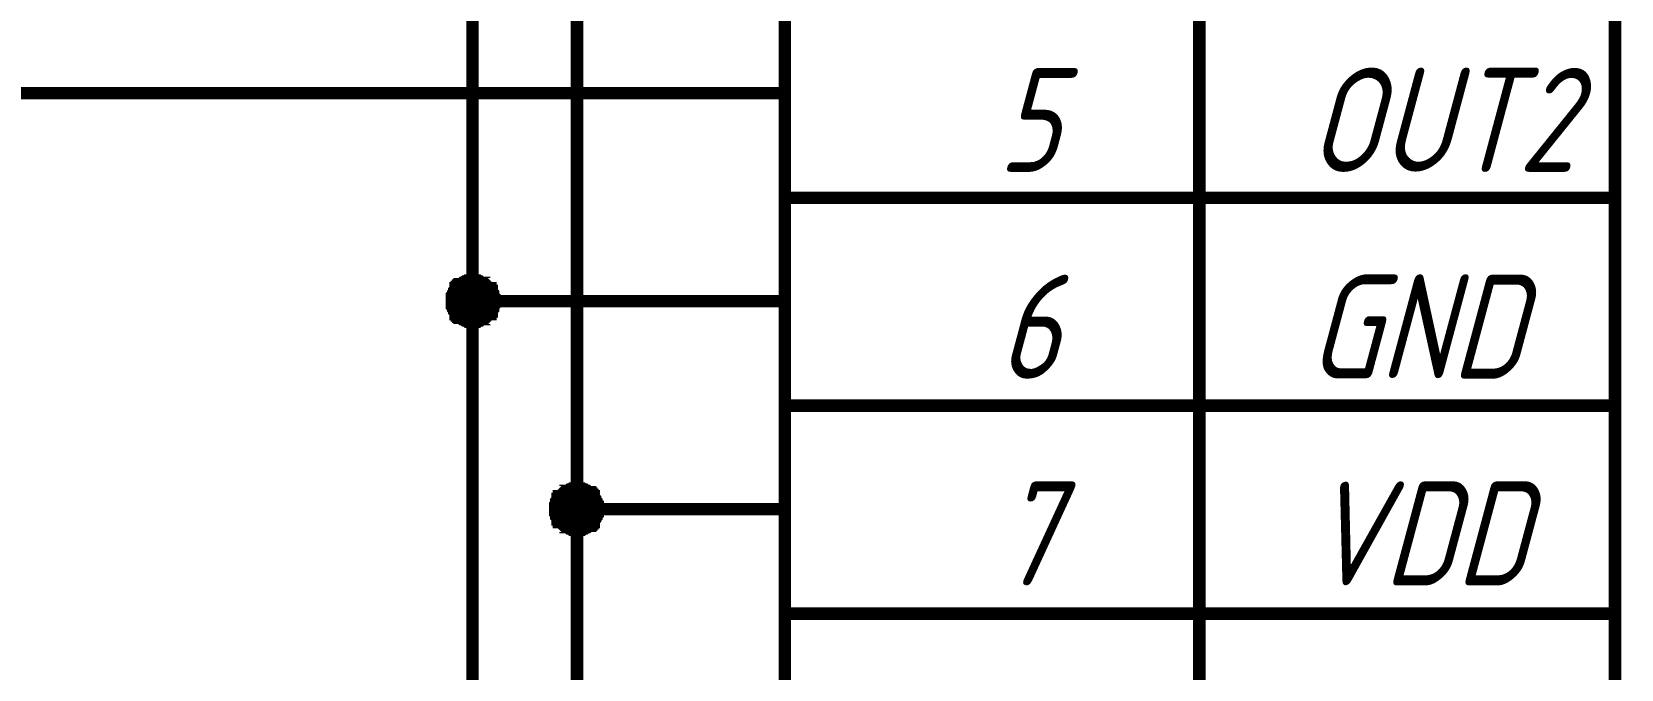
# Model space of a CAD drawing. Header units: millimetres. Extents: x 101 to 942, y 57 to 651.
# Drawn here: x 789.37 to 827.61, y 344.93 to 360.26 of the extents above; entities that cross this region are included whole.
import ezdxf

# ---------------------------------------------------------------- set-up
doc = ezdxf.new("R2010")
doc.units = ezdxf.units.MM
doc.header["$LTSCALE"] = 0.5
doc.layers.add('Sheet', color=255, linetype='Continuous')
doc.styles.add('GOST type A0', font='', dxfattribs={"oblique": 15, "height": 3.5})
doc.styles.get('GOST type A0').set_extended_font_data('GOST type A')

msp = doc.modelspace()

# ---------------------------------------------------------------- linework, layer by layer
at = {"layer": 'Sheet', "color": 7, "const_width": 0.3}
msp.add_lwpolyline([(807.491, 386.283), (827.46, 386.283), (827.46, 261.27), (807.491, 261.27), (807.491, 386.283)], close=True, dxfattribs=at)
at = {"layer": 'Sheet', "color": 7}
for points, const_width in [([(817.46, 386.283), (817.46, 261.27)], 0.3), ([(804.975, 368.792), (799.975, 368.792), (799.975, 353.787)], 0.3), ([(802.491, 363.791), (802.491, 348.785), (804.975, 348.785)], 0.3), ([(804.975, 358.789), (722.521, 358.789), (722.521, 308.771), (727.49, 308.771)], 0.3), ([(807.491, 358.789), (804.975, 358.789)], 0.3), ([(807.491, 356.272), (827.46, 356.272)], 0.3), ([(799.478, 353.787), (799.478, 353.818), (799.478, 353.849), (799.478, 353.849), (799.478, 353.88), (799.478, 353.911), (799.509, 353.942), (799.509, 353.973), (799.509, 353.973), (799.54, 354.005), (799.54, 354.036), (799.54, 354.036), (799.571, 354.067), (799.571, 354.098), (799.602, 354.098), (799.602, 354.129), (799.633, 354.129), (799.633, 354.16), (799.665, 354.16), (799.665, 354.191), (799.696, 354.191), (799.727, 354.222), (799.727, 354.222), (799.758, 354.222), (799.789, 354.253), (799.789, 354.253), (799.82, 354.253), (799.851, 354.284), (799.882, 354.284), (799.913, 354.284), (799.913, 354.284), (799.944, 354.284), (799.975, 354.284)], 0.3), ([(799.478, 353.787), (799.478, 353.818), (799.478, 353.849), (799.478, 353.849), (799.478, 353.88), (799.478, 353.911), (799.509, 353.942), (799.509, 353.973), (799.509, 353.973), (799.54, 354.005), (799.54, 354.036), (799.54, 354.036), (799.571, 354.067), (799.571, 354.098), (799.602, 354.098), (799.602, 354.129), (799.633, 354.129), (799.633, 354.16), (799.665, 354.16), (799.665, 354.191), (799.696, 354.191), (799.727, 354.222), (799.727, 354.222), (799.758, 354.222), (799.789, 354.253), (799.789, 354.253), (799.82, 354.253), (799.851, 354.284), (799.882, 354.284), (799.913, 354.284), (799.913, 354.284), (799.944, 354.284), (799.975, 354.284)], 0.3), ([(799.478, 353.787), (799.478, 353.818), (799.478, 353.849), (799.478, 353.849), (799.478, 353.88), (799.478, 353.911), (799.509, 353.942), (799.509, 353.973), (799.509, 353.973), (799.54, 354.005), (799.54, 354.036), (799.54, 354.036), (799.571, 354.067), (799.571, 354.098), (799.602, 354.098), (799.602, 354.129), (799.633, 354.129), (799.633, 354.16), (799.665, 354.16), (799.665, 354.191), (799.696, 354.191), (799.727, 354.222), (799.727, 354.222), (799.758, 354.222), (799.789, 354.253), (799.789, 354.253), (799.82, 354.253), (799.851, 354.284), (799.882, 354.284), (799.913, 354.284), (799.913, 354.284), (799.944, 354.284), (799.975, 354.284)], 0.3), ([(799.478, 353.787), (799.478, 353.818), (799.478, 353.849), (799.478, 353.849), (799.478, 353.88), (799.478, 353.911), (799.509, 353.942), (799.509, 353.973), (799.509, 353.973), (799.54, 354.005), (799.54, 354.036), (799.54, 354.036), (799.571, 354.067), (799.571, 354.098), (799.602, 354.098), (799.602, 354.129), (799.633, 354.129), (799.633, 354.16), (799.665, 354.16), (799.665, 354.191), (799.696, 354.191), (799.727, 354.222), (799.727, 354.222), (799.758, 354.222), (799.789, 354.253), (799.789, 354.253), (799.82, 354.253), (799.851, 354.284), (799.882, 354.284), (799.913, 354.284), (799.913, 354.284), (799.944, 354.284), (799.975, 354.284)], 0.3), ([(799.478, 353.787), (799.478, 353.818), (799.478, 353.849), (799.478, 353.849), (799.478, 353.88), (799.478, 353.911), (799.509, 353.942), (799.509, 353.973), (799.509, 353.973), (799.54, 354.005), (799.54, 354.036), (799.54, 354.036), (799.571, 354.067), (799.571, 354.098), (799.602, 354.098), (799.602, 354.129), (799.633, 354.129), (799.633, 354.16), (799.665, 354.16), (799.665, 354.191), (799.696, 354.191), (799.727, 354.222), (799.727, 354.222), (799.758, 354.222), (799.789, 354.253), (799.789, 354.253), (799.82, 354.253), (799.851, 354.284), (799.882, 354.284), (799.913, 354.284), (799.913, 354.284), (799.944, 354.284), (799.975, 354.284)], 0.0991), ([(799.478, 353.787), (799.478, 353.818), (799.478, 353.849), (799.478, 353.849), (799.478, 353.88), (799.478, 353.911), (799.509, 353.942), (799.509, 353.973), (799.509, 353.973), (799.54, 354.005), (799.54, 354.036), (799.54, 354.036), (799.571, 354.067), (799.571, 354.098), (799.602, 354.098), (799.602, 354.129), (799.633, 354.129), (799.633, 354.16), (799.665, 354.16), (799.665, 354.191), (799.696, 354.191), (799.727, 354.222), (799.727, 354.222), (799.758, 354.222), (799.789, 354.253), (799.789, 354.253), (799.82, 354.253), (799.851, 354.284), (799.882, 354.284), (799.913, 354.284), (799.913, 354.284), (799.944, 354.284), (799.975, 354.284)], 0.0991), ([(799.478, 353.787), (799.478, 353.818), (799.478, 353.849), (799.478, 353.849), (799.478, 353.88), (799.478, 353.911), (799.509, 353.942), (799.509, 353.973), (799.509, 353.973), (799.54, 354.005), (799.54, 354.036), (799.54, 354.036), (799.571, 354.067), (799.571, 354.098), (799.602, 354.098), (799.602, 354.129), (799.633, 354.129), (799.633, 354.16), (799.665, 354.16), (799.665, 354.191), (799.696, 354.191), (799.727, 354.222), (799.727, 354.222), (799.758, 354.222), (799.789, 354.253), (799.789, 354.253), (799.82, 354.253), (799.851, 354.284), (799.882, 354.284), (799.913, 354.284), (799.913, 354.284), (799.944, 354.284), (799.975, 354.284)], 0.0991), ([(799.478, 353.787), (799.478, 353.818), (799.478, 353.849), (799.478, 353.849), (799.478, 353.88), (799.478, 353.911), (799.509, 353.942), (799.509, 353.973), (799.509, 353.973), (799.54, 354.005), (799.54, 354.036), (799.54, 354.036), (799.571, 354.067), (799.571, 354.098), (799.602, 354.098), (799.602, 354.129), (799.633, 354.129), (799.633, 354.16), (799.665, 354.16), (799.665, 354.191), (799.696, 354.191), (799.727, 354.222), (799.727, 354.222), (799.758, 354.222), (799.789, 354.253), (799.789, 354.253), (799.82, 354.253), (799.851, 354.284), (799.882, 354.284), (799.913, 354.284), (799.913, 354.284), (799.944, 354.284), (799.975, 354.284)], 0.0991), ([(799.975, 354.284), (799.975, 354.284)], 0.3), ([(799.975, 354.284), (800.006, 354.284), (800.037, 354.284), (800.037, 354.284), (800.068, 354.284), (800.099, 354.284), (800.13, 354.253), (800.161, 354.253), (800.161, 354.253), (800.192, 354.222), (800.224, 354.222), (800.255, 354.222), (800.255, 354.191), (800.286, 354.191), (800.317, 354.16), (800.317, 354.16), (800.348, 354.129), (800.348, 354.129), (800.379, 354.098), (800.41, 354.098), (800.41, 354.067), (800.41, 354.036), (800.441, 354.036), (800.441, 354.005), (800.472, 353.973), (800.472, 353.973), (800.472, 353.942), (800.472, 353.911), (800.503, 353.88), (800.503, 353.849), (800.503, 353.849), (800.503, 353.818), (800.503, 353.787)], 0.3), ([(799.975, 354.284), (799.975, 354.284)], 0.3), ([(799.975, 354.284), (800.006, 354.284), (800.037, 354.284), (800.037, 354.284), (800.068, 354.284), (800.099, 354.284), (800.13, 354.253), (800.161, 354.253), (800.161, 354.253), (800.192, 354.222), (800.224, 354.222), (800.255, 354.222), (800.255, 354.191), (800.286, 354.191), (800.317, 354.16), (800.317, 354.16), (800.348, 354.129), (800.348, 354.129), (800.379, 354.098), (800.41, 354.098), (800.41, 354.067), (800.41, 354.036), (800.441, 354.036), (800.441, 354.005), (800.472, 353.973), (800.472, 353.973), (800.472, 353.942), (800.472, 353.911), (800.503, 353.88), (800.503, 353.849), (800.503, 353.849), (800.503, 353.818), (800.503, 353.787)], 0.3), ([(799.975, 354.284), (799.975, 354.284)], 0.3), ([(799.975, 354.284), (800.006, 354.284), (800.037, 354.284), (800.037, 354.284), (800.068, 354.284), (800.099, 354.284), (800.13, 354.253), (800.161, 354.253), (800.161, 354.253), (800.192, 354.222), (800.224, 354.222), (800.255, 354.222), (800.255, 354.191), (800.286, 354.191), (800.317, 354.16), (800.317, 354.16), (800.348, 354.129), (800.348, 354.129), (800.379, 354.098), (800.41, 354.098), (800.41, 354.067), (800.41, 354.036), (800.441, 354.036), (800.441, 354.005), (800.472, 353.973), (800.472, 353.973), (800.472, 353.942), (800.472, 353.911), (800.503, 353.88), (800.503, 353.849), (800.503, 353.849), (800.503, 353.818), (800.503, 353.787)], 0.3), ([(799.975, 354.284), (799.975, 354.284)], 0.3), ([(799.975, 354.284), (800.006, 354.284), (800.037, 354.284), (800.037, 354.284), (800.068, 354.284), (800.099, 354.284), (800.13, 354.253), (800.161, 354.253), (800.161, 354.253), (800.192, 354.222), (800.224, 354.222), (800.255, 354.222), (800.255, 354.191), (800.286, 354.191), (800.317, 354.16), (800.317, 354.16), (800.348, 354.129), (800.348, 354.129), (800.379, 354.098), (800.41, 354.098), (800.41, 354.067), (800.41, 354.036), (800.441, 354.036), (800.441, 354.005), (800.472, 353.973), (800.472, 353.973), (800.472, 353.942), (800.472, 353.911), (800.503, 353.88), (800.503, 353.849), (800.503, 353.849), (800.503, 353.818), (800.503, 353.787)], 0.3), ([(799.975, 354.284), (799.975, 354.284)], 0.0991), ([(799.975, 354.284), (800.006, 354.284), (800.037, 354.284), (800.037, 354.284), (800.068, 354.284), (800.099, 354.284), (800.13, 354.253), (800.161, 354.253), (800.161, 354.253), (800.192, 354.222), (800.224, 354.222), (800.255, 354.222), (800.255, 354.191), (800.286, 354.191), (800.317, 354.16), (800.317, 354.16), (800.348, 354.129), (800.348, 354.129), (800.379, 354.098), (800.41, 354.098), (800.41, 354.067), (800.41, 354.036), (800.441, 354.036), (800.441, 354.005), (800.472, 353.973), (800.472, 353.973), (800.472, 353.942), (800.472, 353.911), (800.503, 353.88), (800.503, 353.849), (800.503, 353.849), (800.503, 353.818), (800.503, 353.787)], 0.0991), ([(799.975, 354.284), (799.975, 354.284)], 0.0991), ([(799.975, 354.284), (800.006, 354.284), (800.037, 354.284), (800.037, 354.284), (800.068, 354.284), (800.099, 354.284), (800.13, 354.253), (800.161, 354.253), (800.161, 354.253), (800.192, 354.222), (800.224, 354.222), (800.255, 354.222), (800.255, 354.191), (800.286, 354.191), (800.317, 354.16), (800.317, 354.16), (800.348, 354.129), (800.348, 354.129), (800.379, 354.098), (800.41, 354.098), (800.41, 354.067), (800.41, 354.036), (800.441, 354.036), (800.441, 354.005), (800.472, 353.973), (800.472, 353.973), (800.472, 353.942), (800.472, 353.911), (800.503, 353.88), (800.503, 353.849), (800.503, 353.849), (800.503, 353.818), (800.503, 353.787)], 0.0991), ([(799.975, 354.284), (799.975, 354.284)], 0.0991), ([(799.975, 354.284), (800.006, 354.284), (800.037, 354.284), (800.037, 354.284), (800.068, 354.284), (800.099, 354.284), (800.13, 354.253), (800.161, 354.253), (800.161, 354.253), (800.192, 354.222), (800.224, 354.222), (800.255, 354.222), (800.255, 354.191), (800.286, 354.191), (800.317, 354.16), (800.317, 354.16), (800.348, 354.129), (800.348, 354.129), (800.379, 354.098), (800.41, 354.098), (800.41, 354.067), (800.41, 354.036), (800.441, 354.036), (800.441, 354.005), (800.472, 353.973), (800.472, 353.973), (800.472, 353.942), (800.472, 353.911), (800.503, 353.88), (800.503, 353.849), (800.503, 353.849), (800.503, 353.818), (800.503, 353.787)], 0.0991), ([(799.975, 354.284), (799.975, 354.284)], 0.0991), ([(799.975, 354.284), (800.006, 354.284), (800.037, 354.284), (800.037, 354.284), (800.068, 354.284), (800.099, 354.284), (800.13, 354.253), (800.161, 354.253), (800.161, 354.253), (800.192, 354.222), (800.224, 354.222), (800.255, 354.222), (800.255, 354.191), (800.286, 354.191), (800.317, 354.16), (800.317, 354.16), (800.348, 354.129), (800.348, 354.129), (800.379, 354.098), (800.41, 354.098), (800.41, 354.067), (800.41, 354.036), (800.441, 354.036), (800.441, 354.005), (800.472, 353.973), (800.472, 353.973), (800.472, 353.942), (800.472, 353.911), (800.503, 353.88), (800.503, 353.849), (800.503, 353.849), (800.503, 353.818), (800.503, 353.787)], 0.0991), ([(799.975, 353.29), (799.944, 353.29), (799.913, 353.29), (799.913, 353.29), (799.882, 353.29), (799.851, 353.29), (799.82, 353.321), (799.789, 353.321), (799.789, 353.321), (799.758, 353.352), (799.727, 353.352), (799.727, 353.352), (799.696, 353.383), (799.665, 353.383), (799.665, 353.414), (799.633, 353.414), (799.633, 353.445), (799.602, 353.445), (799.602, 353.476), (799.571, 353.476), (799.571, 353.507), (799.54, 353.539), (799.54, 353.539), (799.54, 353.57), (799.509, 353.601), (799.509, 353.601), (799.509, 353.632), (799.478, 353.663), (799.478, 353.694), (799.478, 353.725), (799.478, 353.725), (799.478, 353.756), (799.478, 353.787)], 0.3), ([(799.478, 353.787), (799.478, 353.787)], 0.3), ([(799.975, 353.29), (799.944, 353.29), (799.913, 353.29), (799.913, 353.29), (799.882, 353.29), (799.851, 353.29), (799.82, 353.321), (799.789, 353.321), (799.789, 353.321), (799.758, 353.352), (799.727, 353.352), (799.727, 353.352), (799.696, 353.383), (799.665, 353.383), (799.665, 353.414), (799.633, 353.414), (799.633, 353.445), (799.602, 353.445), (799.602, 353.476), (799.571, 353.476), (799.571, 353.507), (799.54, 353.539), (799.54, 353.539), (799.54, 353.57), (799.509, 353.601), (799.509, 353.601), (799.509, 353.632), (799.478, 353.663), (799.478, 353.694), (799.478, 353.725), (799.478, 353.725), (799.478, 353.756), (799.478, 353.787)], 0.3), ([(799.478, 353.787), (799.478, 353.787)], 0.3), ([(799.975, 353.29), (799.944, 353.29), (799.913, 353.29), (799.913, 353.29), (799.882, 353.29), (799.851, 353.29), (799.82, 353.321), (799.789, 353.321), (799.789, 353.321), (799.758, 353.352), (799.727, 353.352), (799.727, 353.352), (799.696, 353.383), (799.665, 353.383), (799.665, 353.414), (799.633, 353.414), (799.633, 353.445), (799.602, 353.445), (799.602, 353.476), (799.571, 353.476), (799.571, 353.507), (799.54, 353.539), (799.54, 353.539), (799.54, 353.57), (799.509, 353.601), (799.509, 353.601), (799.509, 353.632), (799.478, 353.663), (799.478, 353.694), (799.478, 353.725), (799.478, 353.725), (799.478, 353.756), (799.478, 353.787)], 0.3), ([(799.478, 353.787), (799.478, 353.787)], 0.3), ([(799.975, 353.29), (799.944, 353.29), (799.913, 353.29), (799.913, 353.29), (799.882, 353.29), (799.851, 353.29), (799.82, 353.321), (799.789, 353.321), (799.789, 353.321), (799.758, 353.352), (799.727, 353.352), (799.727, 353.352), (799.696, 353.383), (799.665, 353.383), (799.665, 353.414), (799.633, 353.414), (799.633, 353.445), (799.602, 353.445), (799.602, 353.476), (799.571, 353.476), (799.571, 353.507), (799.54, 353.539), (799.54, 353.539), (799.54, 353.57), (799.509, 353.601), (799.509, 353.601), (799.509, 353.632), (799.478, 353.663), (799.478, 353.694), (799.478, 353.725), (799.478, 353.725), (799.478, 353.756), (799.478, 353.787)], 0.3), ([(799.478, 353.787), (799.478, 353.787)], 0.3), ([(799.975, 353.29), (799.944, 353.29), (799.913, 353.29), (799.913, 353.29), (799.882, 353.29), (799.851, 353.29), (799.82, 353.321), (799.789, 353.321), (799.789, 353.321), (799.758, 353.352), (799.727, 353.352), (799.727, 353.352), (799.696, 353.383), (799.665, 353.383), (799.665, 353.414), (799.633, 353.414), (799.633, 353.445), (799.602, 353.445), (799.602, 353.476), (799.571, 353.476), (799.571, 353.507), (799.54, 353.539), (799.54, 353.539), (799.54, 353.57), (799.509, 353.601), (799.509, 353.601), (799.509, 353.632), (799.478, 353.663), (799.478, 353.694), (799.478, 353.725), (799.478, 353.725), (799.478, 353.756), (799.478, 353.787)], 0.0991), ([(799.478, 353.787), (799.478, 353.787)], 0.0991), ([(799.975, 353.29), (799.944, 353.29), (799.913, 353.29), (799.913, 353.29), (799.882, 353.29), (799.851, 353.29), (799.82, 353.321), (799.789, 353.321), (799.789, 353.321), (799.758, 353.352), (799.727, 353.352), (799.727, 353.352), (799.696, 353.383), (799.665, 353.383), (799.665, 353.414), (799.633, 353.414), (799.633, 353.445), (799.602, 353.445), (799.602, 353.476), (799.571, 353.476), (799.571, 353.507), (799.54, 353.539), (799.54, 353.539), (799.54, 353.57), (799.509, 353.601), (799.509, 353.601), (799.509, 353.632), (799.478, 353.663), (799.478, 353.694), (799.478, 353.725), (799.478, 353.725), (799.478, 353.756), (799.478, 353.787)], 0.0991), ([(799.478, 353.787), (799.478, 353.787)], 0.0991), ([(799.975, 353.29), (799.944, 353.29), (799.913, 353.29), (799.913, 353.29), (799.882, 353.29), (799.851, 353.29), (799.82, 353.321), (799.789, 353.321), (799.789, 353.321), (799.758, 353.352), (799.727, 353.352), (799.727, 353.352), (799.696, 353.383), (799.665, 353.383), (799.665, 353.414), (799.633, 353.414), (799.633, 353.445), (799.602, 353.445), (799.602, 353.476), (799.571, 353.476), (799.571, 353.507), (799.54, 353.539), (799.54, 353.539), (799.54, 353.57), (799.509, 353.601), (799.509, 353.601), (799.509, 353.632), (799.478, 353.663), (799.478, 353.694), (799.478, 353.725), (799.478, 353.725), (799.478, 353.756), (799.478, 353.787)], 0.0991), ([(799.478, 353.787), (799.478, 353.787)], 0.0991), ([(799.975, 353.29), (799.944, 353.29), (799.913, 353.29), (799.913, 353.29), (799.882, 353.29), (799.851, 353.29), (799.82, 353.321), (799.789, 353.321), (799.789, 353.321), (799.758, 353.352), (799.727, 353.352), (799.727, 353.352), (799.696, 353.383), (799.665, 353.383), (799.665, 353.414), (799.633, 353.414), (799.633, 353.445), (799.602, 353.445), (799.602, 353.476), (799.571, 353.476), (799.571, 353.507), (799.54, 353.539), (799.54, 353.539), (799.54, 353.57), (799.509, 353.601), (799.509, 353.601), (799.509, 353.632), (799.478, 353.663), (799.478, 353.694), (799.478, 353.725), (799.478, 353.725), (799.478, 353.756), (799.478, 353.787)], 0.0991), ([(799.478, 353.787), (799.478, 353.787)], 0.0991), ([(800.503, 353.787), (800.503, 353.756), (800.503, 353.725), (800.503, 353.725), (800.503, 353.694), (800.472, 353.663), (800.472, 353.632), (800.472, 353.601), (800.472, 353.601), (800.441, 353.57), (800.441, 353.539), (800.41, 353.539), (800.41, 353.507), (800.41, 353.476), (800.379, 353.476), (800.348, 353.445), (800.348, 353.445), (800.317, 353.414), (800.317, 353.414), (800.286, 353.383), (800.255, 353.383), (800.255, 353.352), (800.224, 353.352), (800.192, 353.352), (800.161, 353.321), (800.161, 353.321), (800.13, 353.321), (800.099, 353.29), (800.068, 353.29), (800.037, 353.29), (800.037, 353.29), (800.006, 353.29), (799.975, 353.29)], 0.3), ([(804.975, 338.782), (799.975, 338.782), (799.975, 353.787), (804.975, 353.787)], 0.3), ([(800.503, 353.787), (800.503, 353.756), (800.503, 353.725), (800.503, 353.725), (800.503, 353.694), (800.472, 353.663), (800.472, 353.632), (800.472, 353.601), (800.472, 353.601), (800.441, 353.57), (800.441, 353.539), (800.41, 353.539), (800.41, 353.507), (800.41, 353.476), (800.379, 353.476), (800.348, 353.445), (800.348, 353.445), (800.317, 353.414), (800.317, 353.414), (800.286, 353.383), (800.255, 353.383), (800.255, 353.352), (800.224, 353.352), (800.192, 353.352), (800.161, 353.321), (800.161, 353.321), (800.13, 353.321), (800.099, 353.29), (800.068, 353.29), (800.037, 353.29), (800.037, 353.29), (800.006, 353.29), (799.975, 353.29)], 0.3), ([(800.503, 353.787), (800.503, 353.756), (800.503, 353.725), (800.503, 353.725), (800.503, 353.694), (800.472, 353.663), (800.472, 353.632), (800.472, 353.601), (800.472, 353.601), (800.441, 353.57), (800.441, 353.539), (800.41, 353.539), (800.41, 353.507), (800.41, 353.476), (800.379, 353.476), (800.348, 353.445), (800.348, 353.445), (800.317, 353.414), (800.317, 353.414), (800.286, 353.383), (800.255, 353.383), (800.255, 353.352), (800.224, 353.352), (800.192, 353.352), (800.161, 353.321), (800.161, 353.321), (800.13, 353.321), (800.099, 353.29), (800.068, 353.29), (800.037, 353.29), (800.037, 353.29), (800.006, 353.29), (799.975, 353.29)], 0.3), ([(800.503, 353.787), (800.503, 353.756), (800.503, 353.725), (800.503, 353.725), (800.503, 353.694), (800.472, 353.663), (800.472, 353.632), (800.472, 353.601), (800.472, 353.601), (800.441, 353.57), (800.441, 353.539), (800.41, 353.539), (800.41, 353.507), (800.41, 353.476), (800.379, 353.476), (800.348, 353.445), (800.348, 353.445), (800.317, 353.414), (800.317, 353.414), (800.286, 353.383), (800.255, 353.383), (800.255, 353.352), (800.224, 353.352), (800.192, 353.352), (800.161, 353.321), (800.161, 353.321), (800.13, 353.321), (800.099, 353.29), (800.068, 353.29), (800.037, 353.29), (800.037, 353.29), (800.006, 353.29), (799.975, 353.29)], 0.3), ([(800.503, 353.787), (800.503, 353.756), (800.503, 353.725), (800.503, 353.725), (800.503, 353.694), (800.472, 353.663), (800.472, 353.632), (800.472, 353.601), (800.472, 353.601), (800.441, 353.57), (800.441, 353.539), (800.41, 353.539), (800.41, 353.507), (800.41, 353.476), (800.379, 353.476), (800.348, 353.445), (800.348, 353.445), (800.317, 353.414), (800.317, 353.414), (800.286, 353.383), (800.255, 353.383), (800.255, 353.352), (800.224, 353.352), (800.192, 353.352), (800.161, 353.321), (800.161, 353.321), (800.13, 353.321), (800.099, 353.29), (800.068, 353.29), (800.037, 353.29), (800.037, 353.29), (800.006, 353.29), (799.975, 353.29)], 0.0991), ([(800.503, 353.787), (800.503, 353.756), (800.503, 353.725), (800.503, 353.725), (800.503, 353.694), (800.472, 353.663), (800.472, 353.632), (800.472, 353.601), (800.472, 353.601), (800.441, 353.57), (800.441, 353.539), (800.41, 353.539), (800.41, 353.507), (800.41, 353.476), (800.379, 353.476), (800.348, 353.445), (800.348, 353.445), (800.317, 353.414), (800.317, 353.414), (800.286, 353.383), (800.255, 353.383), (800.255, 353.352), (800.224, 353.352), (800.192, 353.352), (800.161, 353.321), (800.161, 353.321), (800.13, 353.321), (800.099, 353.29), (800.068, 353.29), (800.037, 353.29), (800.037, 353.29), (800.006, 353.29), (799.975, 353.29)], 0.0991), ([(800.503, 353.787), (800.503, 353.756), (800.503, 353.725), (800.503, 353.725), (800.503, 353.694), (800.472, 353.663), (800.472, 353.632), (800.472, 353.601), (800.472, 353.601), (800.441, 353.57), (800.441, 353.539), (800.41, 353.539), (800.41, 353.507), (800.41, 353.476), (800.379, 353.476), (800.348, 353.445), (800.348, 353.445), (800.317, 353.414), (800.317, 353.414), (800.286, 353.383), (800.255, 353.383), (800.255, 353.352), (800.224, 353.352), (800.192, 353.352), (800.161, 353.321), (800.161, 353.321), (800.13, 353.321), (800.099, 353.29), (800.068, 353.29), (800.037, 353.29), (800.037, 353.29), (800.006, 353.29), (799.975, 353.29)], 0.0991), ([(800.503, 353.787), (800.503, 353.756), (800.503, 353.725), (800.503, 353.725), (800.503, 353.694), (800.472, 353.663), (800.472, 353.632), (800.472, 353.601), (800.472, 353.601), (800.441, 353.57), (800.441, 353.539), (800.41, 353.539), (800.41, 353.507), (800.41, 353.476), (800.379, 353.476), (800.348, 353.445), (800.348, 353.445), (800.317, 353.414), (800.317, 353.414), (800.286, 353.383), (800.255, 353.383), (800.255, 353.352), (800.224, 353.352), (800.192, 353.352), (800.161, 353.321), (800.161, 353.321), (800.13, 353.321), (800.099, 353.29), (800.068, 353.29), (800.037, 353.29), (800.037, 353.29), (800.006, 353.29), (799.975, 353.29)], 0.0991), ([(800.503, 353.787), (800.503, 353.787), (800.503, 353.787), (800.503, 353.787), (800.503, 353.787), (800.503, 353.787), (800.503, 353.787), (800.503, 353.787), (800.503, 353.787), (800.503, 353.787), (800.503, 353.787), (800.503, 353.787), (800.503, 353.787), (800.503, 353.787), (800.503, 353.787), (800.503, 353.787), (800.503, 353.787), (800.503, 353.787), (800.503, 353.787), (800.503, 353.787), (800.503, 353.787), (800.503, 353.787), (800.503, 353.787), (800.503, 353.787), (800.503, 353.787), (800.503, 353.787), (800.503, 353.787), (800.503, 353.787), (800.503, 353.787), (800.503, 353.787), (800.503, 353.787), (800.503, 353.787), (800.503, 353.787)], 0.3), ([(800.503, 353.787), (800.503, 353.787)], 0.3), ([(800.503, 353.787), (800.503, 353.787), (800.503, 353.787), (800.503, 353.787), (800.503, 353.787), (800.503, 353.787), (800.503, 353.787), (800.503, 353.787), (800.503, 353.787), (800.503, 353.787), (800.503, 353.787), (800.503, 353.787), (800.503, 353.787), (800.503, 353.787), (800.503, 353.787), (800.503, 353.787), (800.503, 353.787), (800.503, 353.787), (800.503, 353.787), (800.503, 353.787), (800.503, 353.787), (800.503, 353.787), (800.503, 353.787), (800.503, 353.787), (800.503, 353.787), (800.503, 353.787), (800.503, 353.787), (800.503, 353.787), (800.503, 353.787), (800.503, 353.787), (800.503, 353.787), (800.503, 353.787), (800.503, 353.787)], 0.3), ([(800.503, 353.787), (800.503, 353.787)], 0.3), ([(800.503, 353.787), (800.503, 353.787), (800.503, 353.787), (800.503, 353.787), (800.503, 353.787), (800.503, 353.787), (800.503, 353.787), (800.503, 353.787), (800.503, 353.787), (800.503, 353.787), (800.503, 353.787), (800.503, 353.787), (800.503, 353.787), (800.503, 353.787), (800.503, 353.787), (800.503, 353.787), (800.503, 353.787), (800.503, 353.787), (800.503, 353.787), (800.503, 353.787), (800.503, 353.787), (800.503, 353.787), (800.503, 353.787), (800.503, 353.787), (800.503, 353.787), (800.503, 353.787), (800.503, 353.787), (800.503, 353.787), (800.503, 353.787), (800.503, 353.787), (800.503, 353.787), (800.503, 353.787), (800.503, 353.787)], 0.3), ([(800.503, 353.787), (800.503, 353.787)], 0.3), ([(800.503, 353.787), (800.503, 353.787), (800.503, 353.787), (800.503, 353.787), (800.503, 353.787), (800.503, 353.787), (800.503, 353.787), (800.503, 353.787), (800.503, 353.787), (800.503, 353.787), (800.503, 353.787), (800.503, 353.787), (800.503, 353.787), (800.503, 353.787), (800.503, 353.787), (800.503, 353.787), (800.503, 353.787), (800.503, 353.787), (800.503, 353.787), (800.503, 353.787), (800.503, 353.787), (800.503, 353.787), (800.503, 353.787), (800.503, 353.787), (800.503, 353.787), (800.503, 353.787), (800.503, 353.787), (800.503, 353.787), (800.503, 353.787), (800.503, 353.787), (800.503, 353.787), (800.503, 353.787), (800.503, 353.787)], 0.3), ([(800.503, 353.787), (800.503, 353.787)], 0.3), ([(800.503, 353.787), (800.503, 353.787), (800.503, 353.787), (800.503, 353.787), (800.503, 353.787), (800.503, 353.787), (800.503, 353.787), (800.503, 353.787), (800.503, 353.787), (800.503, 353.787), (800.503, 353.787), (800.503, 353.787), (800.503, 353.787), (800.503, 353.787), (800.503, 353.787), (800.503, 353.787), (800.503, 353.787), (800.503, 353.787), (800.503, 353.787), (800.503, 353.787), (800.503, 353.787), (800.503, 353.787), (800.503, 353.787), (800.503, 353.787), (800.503, 353.787), (800.503, 353.787), (800.503, 353.787), (800.503, 353.787), (800.503, 353.787), (800.503, 353.787), (800.503, 353.787), (800.503, 353.787), (800.503, 353.787)], 0.0991), ([(800.503, 353.787), (800.503, 353.787)], 0.0991), ([(800.503, 353.787), (800.503, 353.787), (800.503, 353.787), (800.503, 353.787), (800.503, 353.787), (800.503, 353.787), (800.503, 353.787), (800.503, 353.787), (800.503, 353.787), (800.503, 353.787), (800.503, 353.787), (800.503, 353.787), (800.503, 353.787), (800.503, 353.787), (800.503, 353.787), (800.503, 353.787), (800.503, 353.787), (800.503, 353.787), (800.503, 353.787), (800.503, 353.787), (800.503, 353.787), (800.503, 353.787), (800.503, 353.787), (800.503, 353.787), (800.503, 353.787), (800.503, 353.787), (800.503, 353.787), (800.503, 353.787), (800.503, 353.787), (800.503, 353.787), (800.503, 353.787), (800.503, 353.787), (800.503, 353.787)], 0.0991), ([(800.503, 353.787), (800.503, 353.787)], 0.0991), ([(800.503, 353.787), (800.503, 353.787), (800.503, 353.787), (800.503, 353.787), (800.503, 353.787), (800.503, 353.787), (800.503, 353.787), (800.503, 353.787), (800.503, 353.787), (800.503, 353.787), (800.503, 353.787), (800.503, 353.787), (800.503, 353.787), (800.503, 353.787), (800.503, 353.787), (800.503, 353.787), (800.503, 353.787), (800.503, 353.787), (800.503, 353.787), (800.503, 353.787), (800.503, 353.787), (800.503, 353.787), (800.503, 353.787), (800.503, 353.787), (800.503, 353.787), (800.503, 353.787), (800.503, 353.787), (800.503, 353.787), (800.503, 353.787), (800.503, 353.787), (800.503, 353.787), (800.503, 353.787), (800.503, 353.787)], 0.0991), ([(800.503, 353.787), (800.503, 353.787)], 0.0991), ([(800.503, 353.787), (800.503, 353.787), (800.503, 353.787), (800.503, 353.787), (800.503, 353.787), (800.503, 353.787), (800.503, 353.787), (800.503, 353.787), (800.503, 353.787), (800.503, 353.787), (800.503, 353.787), (800.503, 353.787), (800.503, 353.787), (800.503, 353.787), (800.503, 353.787), (800.503, 353.787), (800.503, 353.787), (800.503, 353.787), (800.503, 353.787), (800.503, 353.787), (800.503, 353.787), (800.503, 353.787), (800.503, 353.787), (800.503, 353.787), (800.503, 353.787), (800.503, 353.787), (800.503, 353.787), (800.503, 353.787), (800.503, 353.787), (800.503, 353.787), (800.503, 353.787), (800.503, 353.787), (800.503, 353.787)], 0.0991), ([(800.503, 353.787), (800.503, 353.787)], 0.0991), ([(807.491, 353.787), (804.975, 353.787)], 0.3), ([(807.491, 351.271), (827.46, 351.271)], 0.3), ([(801.963, 348.785), (801.963, 348.816), (801.963, 348.847), (801.963, 348.847), (801.963, 348.878), (801.994, 348.91), (801.994, 348.941), (801.994, 348.972), (801.994, 348.972), (802.025, 349.003), (802.025, 349.034), (802.056, 349.034), (802.056, 349.065), (802.056, 349.096), (802.087, 349.096), (802.118, 349.127), (802.118, 349.127), (802.149, 349.158), (802.149, 349.158), (802.18, 349.189), (802.211, 349.189), (802.211, 349.22), (802.242, 349.22), (802.273, 349.22), (802.304, 349.251), (802.304, 349.251), (802.335, 349.251), (802.366, 349.282), (802.397, 349.282), (802.429, 349.282), (802.429, 349.282), (802.46, 349.282), (802.491, 349.282)], 0.3), ([(801.963, 348.785), (801.963, 348.816), (801.963, 348.847), (801.963, 348.847), (801.963, 348.878), (801.994, 348.91), (801.994, 348.941), (801.994, 348.972), (801.994, 348.972), (802.025, 349.003), (802.025, 349.034), (802.056, 349.034), (802.056, 349.065), (802.056, 349.096), (802.087, 349.096), (802.118, 349.127), (802.118, 349.127), (802.149, 349.158), (802.149, 349.158), (802.18, 349.189), (802.211, 349.189), (802.211, 349.22), (802.242, 349.22), (802.273, 349.22), (802.304, 349.251), (802.304, 349.251), (802.335, 349.251), (802.366, 349.282), (802.397, 349.282), (802.429, 349.282), (802.429, 349.282), (802.46, 349.282), (802.491, 349.282)], 0.3), ([(801.963, 348.785), (801.963, 348.816), (801.963, 348.847), (801.963, 348.847), (801.963, 348.878), (801.994, 348.91), (801.994, 348.941), (801.994, 348.972), (801.994, 348.972), (802.025, 349.003), (802.025, 349.034), (802.056, 349.034), (802.056, 349.065), (802.056, 349.096), (802.087, 349.096), (802.118, 349.127), (802.118, 349.127), (802.149, 349.158), (802.149, 349.158), (802.18, 349.189), (802.211, 349.189), (802.211, 349.22), (802.242, 349.22), (802.273, 349.22), (802.304, 349.251), (802.304, 349.251), (802.335, 349.251), (802.366, 349.282), (802.397, 349.282), (802.429, 349.282), (802.429, 349.282), (802.46, 349.282), (802.491, 349.282)], 0.3), ([(801.963, 348.785), (801.963, 348.816), (801.963, 348.847), (801.963, 348.847), (801.963, 348.878), (801.994, 348.91), (801.994, 348.941), (801.994, 348.972), (801.994, 348.972), (802.025, 349.003), (802.025, 349.034), (802.056, 349.034), (802.056, 349.065), (802.056, 349.096), (802.087, 349.096), (802.118, 349.127), (802.118, 349.127), (802.149, 349.158), (802.149, 349.158), (802.18, 349.189), (802.211, 349.189), (802.211, 349.22), (802.242, 349.22), (802.273, 349.22), (802.304, 349.251), (802.304, 349.251), (802.335, 349.251), (802.366, 349.282), (802.397, 349.282), (802.429, 349.282), (802.429, 349.282), (802.46, 349.282), (802.491, 349.282)], 0.3), ([(801.963, 348.785), (801.963, 348.816), (801.963, 348.847), (801.963, 348.847), (801.963, 348.878), (801.994, 348.91), (801.994, 348.941), (801.994, 348.972), (801.994, 348.972), (802.025, 349.003), (802.025, 349.034), (802.056, 349.034), (802.056, 349.065), (802.056, 349.096), (802.087, 349.096), (802.118, 349.127), (802.118, 349.127), (802.149, 349.158), (802.149, 349.158), (802.18, 349.189), (802.211, 349.189), (802.211, 349.22), (802.242, 349.22), (802.273, 349.22), (802.304, 349.251), (802.304, 349.251), (802.335, 349.251), (802.366, 349.282), (802.397, 349.282), (802.429, 349.282), (802.429, 349.282), (802.46, 349.282), (802.491, 349.282)], 0.0991), ([(801.963, 348.785), (801.963, 348.816), (801.963, 348.847), (801.963, 348.847), (801.963, 348.878), (801.994, 348.91), (801.994, 348.941), (801.994, 348.972), (801.994, 348.972), (802.025, 349.003), (802.025, 349.034), (802.056, 349.034), (802.056, 349.065), (802.056, 349.096), (802.087, 349.096), (802.118, 349.127), (802.118, 349.127), (802.149, 349.158), (802.149, 349.158), (802.18, 349.189), (802.211, 349.189), (802.211, 349.22), (802.242, 349.22), (802.273, 349.22), (802.304, 349.251), (802.304, 349.251), (802.335, 349.251), (802.366, 349.282), (802.397, 349.282), (802.429, 349.282), (802.429, 349.282), (802.46, 349.282), (802.491, 349.282)], 0.0991), ([(801.963, 348.785), (801.963, 348.816), (801.963, 348.847), (801.963, 348.847), (801.963, 348.878), (801.994, 348.91), (801.994, 348.941), (801.994, 348.972), (801.994, 348.972), (802.025, 349.003), (802.025, 349.034), (802.056, 349.034), (802.056, 349.065), (802.056, 349.096), (802.087, 349.096), (802.118, 349.127), (802.118, 349.127), (802.149, 349.158), (802.149, 349.158), (802.18, 349.189), (802.211, 349.189), (802.211, 349.22), (802.242, 349.22), (802.273, 349.22), (802.304, 349.251), (802.304, 349.251), (802.335, 349.251), (802.366, 349.282), (802.397, 349.282), (802.429, 349.282), (802.429, 349.282), (802.46, 349.282), (802.491, 349.282)], 0.0991), ([(801.963, 348.785), (801.963, 348.816), (801.963, 348.847), (801.963, 348.847), (801.963, 348.878), (801.994, 348.91), (801.994, 348.941), (801.994, 348.972), (801.994, 348.972), (802.025, 349.003), (802.025, 349.034), (802.056, 349.034), (802.056, 349.065), (802.056, 349.096), (802.087, 349.096), (802.118, 349.127), (802.118, 349.127), (802.149, 349.158), (802.149, 349.158), (802.18, 349.189), (802.211, 349.189), (802.211, 349.22), (802.242, 349.22), (802.273, 349.22), (802.304, 349.251), (802.304, 349.251), (802.335, 349.251), (802.366, 349.282), (802.397, 349.282), (802.429, 349.282), (802.429, 349.282), (802.46, 349.282), (802.491, 349.282)], 0.0991), ([(802.491, 349.282), (802.491, 349.282)], 0.3), ([(802.491, 349.282), (802.522, 349.282), (802.553, 349.282), (802.553, 349.282), (802.584, 349.282), (802.615, 349.282), (802.646, 349.251), (802.677, 349.251), (802.677, 349.251), (802.708, 349.22), (802.739, 349.22), (802.739, 349.22), (802.77, 349.189), (802.801, 349.189), (802.801, 349.158), (802.832, 349.158), (802.832, 349.127), (802.863, 349.127), (802.863, 349.096), (802.894, 349.096), (802.894, 349.065), (802.925, 349.034), (802.925, 349.034), (802.925, 349.003), (802.956, 348.972), (802.956, 348.972), (802.956, 348.941), (802.988, 348.91), (802.988, 348.878), (802.988, 348.847), (802.988, 348.847), (802.988, 348.816), (802.988, 348.785)], 0.3), ([(802.491, 349.282), (802.491, 349.282)], 0.3), ([(802.491, 349.282), (802.522, 349.282), (802.553, 349.282), (802.553, 349.282), (802.584, 349.282), (802.615, 349.282), (802.646, 349.251), (802.677, 349.251), (802.677, 349.251), (802.708, 349.22), (802.739, 349.22), (802.739, 349.22), (802.77, 349.189), (802.801, 349.189), (802.801, 349.158), (802.832, 349.158), (802.832, 349.127), (802.863, 349.127), (802.863, 349.096), (802.894, 349.096), (802.894, 349.065), (802.925, 349.034), (802.925, 349.034), (802.925, 349.003), (802.956, 348.972), (802.956, 348.972), (802.956, 348.941), (802.988, 348.91), (802.988, 348.878), (802.988, 348.847), (802.988, 348.847), (802.988, 348.816), (802.988, 348.785)], 0.3), ([(802.491, 349.282), (802.491, 349.282)], 0.3), ([(802.491, 349.282), (802.522, 349.282), (802.553, 349.282), (802.553, 349.282), (802.584, 349.282), (802.615, 349.282), (802.646, 349.251), (802.677, 349.251), (802.677, 349.251), (802.708, 349.22), (802.739, 349.22), (802.739, 349.22), (802.77, 349.189), (802.801, 349.189), (802.801, 349.158), (802.832, 349.158), (802.832, 349.127), (802.863, 349.127), (802.863, 349.096), (802.894, 349.096), (802.894, 349.065), (802.925, 349.034), (802.925, 349.034), (802.925, 349.003), (802.956, 348.972), (802.956, 348.972), (802.956, 348.941), (802.988, 348.91), (802.988, 348.878), (802.988, 348.847), (802.988, 348.847), (802.988, 348.816), (802.988, 348.785)], 0.3), ([(802.491, 349.282), (802.491, 349.282)], 0.3), ([(802.491, 349.282), (802.522, 349.282), (802.553, 349.282), (802.553, 349.282), (802.584, 349.282), (802.615, 349.282), (802.646, 349.251), (802.677, 349.251), (802.677, 349.251), (802.708, 349.22), (802.739, 349.22), (802.739, 349.22), (802.77, 349.189), (802.801, 349.189), (802.801, 349.158), (802.832, 349.158), (802.832, 349.127), (802.863, 349.127), (802.863, 349.096), (802.894, 349.096), (802.894, 349.065), (802.925, 349.034), (802.925, 349.034), (802.925, 349.003), (802.956, 348.972), (802.956, 348.972), (802.956, 348.941), (802.988, 348.91), (802.988, 348.878), (802.988, 348.847), (802.988, 348.847), (802.988, 348.816), (802.988, 348.785)], 0.3), ([(802.491, 349.282), (802.491, 349.282)], 0.0991), ([(802.491, 349.282), (802.522, 349.282), (802.553, 349.282), (802.553, 349.282), (802.584, 349.282), (802.615, 349.282), (802.646, 349.251), (802.677, 349.251), (802.677, 349.251), (802.708, 349.22), (802.739, 349.22), (802.739, 349.22), (802.77, 349.189), (802.801, 349.189), (802.801, 349.158), (802.832, 349.158), (802.832, 349.127), (802.863, 349.127), (802.863, 349.096), (802.894, 349.096), (802.894, 349.065), (802.925, 349.034), (802.925, 349.034), (802.925, 349.003), (802.956, 348.972), (802.956, 348.972), (802.956, 348.941), (802.988, 348.91), (802.988, 348.878), (802.988, 348.847), (802.988, 348.847), (802.988, 348.816), (802.988, 348.785)], 0.0991), ([(802.491, 349.282), (802.491, 349.282)], 0.0991), ([(802.491, 349.282), (802.522, 349.282), (802.553, 349.282), (802.553, 349.282), (802.584, 349.282), (802.615, 349.282), (802.646, 349.251), (802.677, 349.251), (802.677, 349.251), (802.708, 349.22), (802.739, 349.22), (802.739, 349.22), (802.77, 349.189), (802.801, 349.189), (802.801, 349.158), (802.832, 349.158), (802.832, 349.127), (802.863, 349.127), (802.863, 349.096), (802.894, 349.096), (802.894, 349.065), (802.925, 349.034), (802.925, 349.034), (802.925, 349.003), (802.956, 348.972), (802.956, 348.972), (802.956, 348.941), (802.988, 348.91), (802.988, 348.878), (802.988, 348.847), (802.988, 348.847), (802.988, 348.816), (802.988, 348.785)], 0.0991), ([(802.491, 349.282), (802.491, 349.282)], 0.0991), ([(802.491, 349.282), (802.522, 349.282), (802.553, 349.282), (802.553, 349.282), (802.584, 349.282), (802.615, 349.282), (802.646, 349.251), (802.677, 349.251), (802.677, 349.251), (802.708, 349.22), (802.739, 349.22), (802.739, 349.22), (802.77, 349.189), (802.801, 349.189), (802.801, 349.158), (802.832, 349.158), (802.832, 349.127), (802.863, 349.127), (802.863, 349.096), (802.894, 349.096), (802.894, 349.065), (802.925, 349.034), (802.925, 349.034), (802.925, 349.003), (802.956, 348.972), (802.956, 348.972), (802.956, 348.941), (802.988, 348.91), (802.988, 348.878), (802.988, 348.847), (802.988, 348.847), (802.988, 348.816), (802.988, 348.785)], 0.0991), ([(802.491, 349.282), (802.491, 349.282)], 0.0991), ([(802.491, 349.282), (802.522, 349.282), (802.553, 349.282), (802.553, 349.282), (802.584, 349.282), (802.615, 349.282), (802.646, 349.251), (802.677, 349.251), (802.677, 349.251), (802.708, 349.22), (802.739, 349.22), (802.739, 349.22), (802.77, 349.189), (802.801, 349.189), (802.801, 349.158), (802.832, 349.158), (802.832, 349.127), (802.863, 349.127), (802.863, 349.096), (802.894, 349.096), (802.894, 349.065), (802.925, 349.034), (802.925, 349.034), (802.925, 349.003), (802.956, 348.972), (802.956, 348.972), (802.956, 348.941), (802.988, 348.91), (802.988, 348.878), (802.988, 348.847), (802.988, 348.847), (802.988, 348.816), (802.988, 348.785)], 0.0991), ([(802.491, 348.288), (802.46, 348.288), (802.429, 348.288), (802.429, 348.288), (802.397, 348.288), (802.366, 348.288), (802.335, 348.319), (802.304, 348.319), (802.304, 348.319), (802.273, 348.35), (802.242, 348.35), (802.211, 348.35), (802.211, 348.381), (802.18, 348.381), (802.149, 348.412), (802.149, 348.412), (802.118, 348.444), (802.118, 348.444), (802.087, 348.475), (802.056, 348.475), (802.056, 348.506), (802.056, 348.537), (802.025, 348.537), (802.025, 348.568), (801.994, 348.599), (801.994, 348.599), (801.994, 348.63), (801.994, 348.661), (801.963, 348.692), (801.963, 348.723), (801.963, 348.723), (801.963, 348.754), (801.963, 348.785)], 0.3), ([(801.963, 348.785), (801.963, 348.785)], 0.3), ([(802.491, 348.288), (802.46, 348.288), (802.429, 348.288), (802.429, 348.288), (802.397, 348.288), (802.366, 348.288), (802.335, 348.319), (802.304, 348.319), (802.304, 348.319), (802.273, 348.35), (802.242, 348.35), (802.211, 348.35), (802.211, 348.381), (802.18, 348.381), (802.149, 348.412), (802.149, 348.412), (802.118, 348.444), (802.118, 348.444), (802.087, 348.475), (802.056, 348.475), (802.056, 348.506), (802.056, 348.537), (802.025, 348.537), (802.025, 348.568), (801.994, 348.599), (801.994, 348.599), (801.994, 348.63), (801.994, 348.661), (801.963, 348.692), (801.963, 348.723), (801.963, 348.723), (801.963, 348.754), (801.963, 348.785)], 0.3), ([(801.963, 348.785), (801.963, 348.785)], 0.3), ([(802.491, 348.288), (802.46, 348.288), (802.429, 348.288), (802.429, 348.288), (802.397, 348.288), (802.366, 348.288), (802.335, 348.319), (802.304, 348.319), (802.304, 348.319), (802.273, 348.35), (802.242, 348.35), (802.211, 348.35), (802.211, 348.381), (802.18, 348.381), (802.149, 348.412), (802.149, 348.412), (802.118, 348.444), (802.118, 348.444), (802.087, 348.475), (802.056, 348.475), (802.056, 348.506), (802.056, 348.537), (802.025, 348.537), (802.025, 348.568), (801.994, 348.599), (801.994, 348.599), (801.994, 348.63), (801.994, 348.661), (801.963, 348.692), (801.963, 348.723), (801.963, 348.723), (801.963, 348.754), (801.963, 348.785)], 0.3), ([(801.963, 348.785), (801.963, 348.785)], 0.3), ([(802.491, 348.288), (802.46, 348.288), (802.429, 348.288), (802.429, 348.288), (802.397, 348.288), (802.366, 348.288), (802.335, 348.319), (802.304, 348.319), (802.304, 348.319), (802.273, 348.35), (802.242, 348.35), (802.211, 348.35), (802.211, 348.381), (802.18, 348.381), (802.149, 348.412), (802.149, 348.412), (802.118, 348.444), (802.118, 348.444), (802.087, 348.475), (802.056, 348.475), (802.056, 348.506), (802.056, 348.537), (802.025, 348.537), (802.025, 348.568), (801.994, 348.599), (801.994, 348.599), (801.994, 348.63), (801.994, 348.661), (801.963, 348.692), (801.963, 348.723), (801.963, 348.723), (801.963, 348.754), (801.963, 348.785)], 0.3), ([(801.963, 348.785), (801.963, 348.785)], 0.3), ([(802.491, 348.288), (802.46, 348.288), (802.429, 348.288), (802.429, 348.288), (802.397, 348.288), (802.366, 348.288), (802.335, 348.319), (802.304, 348.319), (802.304, 348.319), (802.273, 348.35), (802.242, 348.35), (802.211, 348.35), (802.211, 348.381), (802.18, 348.381), (802.149, 348.412), (802.149, 348.412), (802.118, 348.444), (802.118, 348.444), (802.087, 348.475), (802.056, 348.475), (802.056, 348.506), (802.056, 348.537), (802.025, 348.537), (802.025, 348.568), (801.994, 348.599), (801.994, 348.599), (801.994, 348.63), (801.994, 348.661), (801.963, 348.692), (801.963, 348.723), (801.963, 348.723), (801.963, 348.754), (801.963, 348.785)], 0.0991), ([(801.963, 348.785), (801.963, 348.785)], 0.0991), ([(802.491, 348.288), (802.46, 348.288), (802.429, 348.288), (802.429, 348.288), (802.397, 348.288), (802.366, 348.288), (802.335, 348.319), (802.304, 348.319), (802.304, 348.319), (802.273, 348.35), (802.242, 348.35), (802.211, 348.35), (802.211, 348.381), (802.18, 348.381), (802.149, 348.412), (802.149, 348.412), (802.118, 348.444), (802.118, 348.444), (802.087, 348.475), (802.056, 348.475), (802.056, 348.506), (802.056, 348.537), (802.025, 348.537), (802.025, 348.568), (801.994, 348.599), (801.994, 348.599), (801.994, 348.63), (801.994, 348.661), (801.963, 348.692), (801.963, 348.723), (801.963, 348.723), (801.963, 348.754), (801.963, 348.785)], 0.0991), ([(801.963, 348.785), (801.963, 348.785)], 0.0991), ([(802.491, 348.288), (802.46, 348.288), (802.429, 348.288), (802.429, 348.288), (802.397, 348.288), (802.366, 348.288), (802.335, 348.319), (802.304, 348.319), (802.304, 348.319), (802.273, 348.35), (802.242, 348.35), (802.211, 348.35), (802.211, 348.381), (802.18, 348.381), (802.149, 348.412), (802.149, 348.412), (802.118, 348.444), (802.118, 348.444), (802.087, 348.475), (802.056, 348.475), (802.056, 348.506), (802.056, 348.537), (802.025, 348.537), (802.025, 348.568), (801.994, 348.599), (801.994, 348.599), (801.994, 348.63), (801.994, 348.661), (801.963, 348.692), (801.963, 348.723), (801.963, 348.723), (801.963, 348.754), (801.963, 348.785)], 0.0991), ([(801.963, 348.785), (801.963, 348.785)], 0.0991), ([(802.491, 348.288), (802.46, 348.288), (802.429, 348.288), (802.429, 348.288), (802.397, 348.288), (802.366, 348.288), (802.335, 348.319), (802.304, 348.319), (802.304, 348.319), (802.273, 348.35), (802.242, 348.35), (802.211, 348.35), (802.211, 348.381), (802.18, 348.381), (802.149, 348.412), (802.149, 348.412), (802.118, 348.444), (802.118, 348.444), (802.087, 348.475), (802.056, 348.475), (802.056, 348.506), (802.056, 348.537), (802.025, 348.537), (802.025, 348.568), (801.994, 348.599), (801.994, 348.599), (801.994, 348.63), (801.994, 348.661), (801.963, 348.692), (801.963, 348.723), (801.963, 348.723), (801.963, 348.754), (801.963, 348.785)], 0.0991), ([(801.963, 348.785), (801.963, 348.785)], 0.0991), ([(802.988, 348.785), (802.988, 348.754), (802.988, 348.723), (802.988, 348.723), (802.988, 348.692), (802.988, 348.661), (802.956, 348.63), (802.956, 348.599), (802.956, 348.599), (802.925, 348.568), (802.925, 348.537), (802.925, 348.537), (802.894, 348.506), (802.894, 348.475), (802.863, 348.475), (802.863, 348.444), (802.832, 348.444), (802.832, 348.412), (802.801, 348.412), (802.801, 348.381), (802.77, 348.381), (802.739, 348.35), (802.739, 348.35), (802.708, 348.35), (802.677, 348.319), (802.677, 348.319), (802.646, 348.319), (802.615, 348.288), (802.584, 348.288), (802.553, 348.288), (802.553, 348.288), (802.522, 348.288), (802.491, 348.288)], 0.3), ([(802.491, 348.785), (802.491, 333.78), (804.975, 333.78)], 0.3), ([(802.988, 348.785), (802.988, 348.754), (802.988, 348.723), (802.988, 348.723), (802.988, 348.692), (802.988, 348.661), (802.956, 348.63), (802.956, 348.599), (802.956, 348.599), (802.925, 348.568), (802.925, 348.537), (802.925, 348.537), (802.894, 348.506), (802.894, 348.475), (802.863, 348.475), (802.863, 348.444), (802.832, 348.444), (802.832, 348.412), (802.801, 348.412), (802.801, 348.381), (802.77, 348.381), (802.739, 348.35), (802.739, 348.35), (802.708, 348.35), (802.677, 348.319), (802.677, 348.319), (802.646, 348.319), (802.615, 348.288), (802.584, 348.288), (802.553, 348.288), (802.553, 348.288), (802.522, 348.288), (802.491, 348.288)], 0.3), ([(802.988, 348.785), (802.988, 348.754), (802.988, 348.723), (802.988, 348.723), (802.988, 348.692), (802.988, 348.661), (802.956, 348.63), (802.956, 348.599), (802.956, 348.599), (802.925, 348.568), (802.925, 348.537), (802.925, 348.537), (802.894, 348.506), (802.894, 348.475), (802.863, 348.475), (802.863, 348.444), (802.832, 348.444), (802.832, 348.412), (802.801, 348.412), (802.801, 348.381), (802.77, 348.381), (802.739, 348.35), (802.739, 348.35), (802.708, 348.35), (802.677, 348.319), (802.677, 348.319), (802.646, 348.319), (802.615, 348.288), (802.584, 348.288), (802.553, 348.288), (802.553, 348.288), (802.522, 348.288), (802.491, 348.288)], 0.3), ([(802.988, 348.785), (802.988, 348.754), (802.988, 348.723), (802.988, 348.723), (802.988, 348.692), (802.988, 348.661), (802.956, 348.63), (802.956, 348.599), (802.956, 348.599), (802.925, 348.568), (802.925, 348.537), (802.925, 348.537), (802.894, 348.506), (802.894, 348.475), (802.863, 348.475), (802.863, 348.444), (802.832, 348.444), (802.832, 348.412), (802.801, 348.412), (802.801, 348.381), (802.77, 348.381), (802.739, 348.35), (802.739, 348.35), (802.708, 348.35), (802.677, 348.319), (802.677, 348.319), (802.646, 348.319), (802.615, 348.288), (802.584, 348.288), (802.553, 348.288), (802.553, 348.288), (802.522, 348.288), (802.491, 348.288)], 0.3), ([(802.988, 348.785), (802.988, 348.754), (802.988, 348.723), (802.988, 348.723), (802.988, 348.692), (802.988, 348.661), (802.956, 348.63), (802.956, 348.599), (802.956, 348.599), (802.925, 348.568), (802.925, 348.537), (802.925, 348.537), (802.894, 348.506), (802.894, 348.475), (802.863, 348.475), (802.863, 348.444), (802.832, 348.444), (802.832, 348.412), (802.801, 348.412), (802.801, 348.381), (802.77, 348.381), (802.739, 348.35), (802.739, 348.35), (802.708, 348.35), (802.677, 348.319), (802.677, 348.319), (802.646, 348.319), (802.615, 348.288), (802.584, 348.288), (802.553, 348.288), (802.553, 348.288), (802.522, 348.288), (802.491, 348.288)], 0.0991), ([(802.988, 348.785), (802.988, 348.754), (802.988, 348.723), (802.988, 348.723), (802.988, 348.692), (802.988, 348.661), (802.956, 348.63), (802.956, 348.599), (802.956, 348.599), (802.925, 348.568), (802.925, 348.537), (802.925, 348.537), (802.894, 348.506), (802.894, 348.475), (802.863, 348.475), (802.863, 348.444), (802.832, 348.444), (802.832, 348.412), (802.801, 348.412), (802.801, 348.381), (802.77, 348.381), (802.739, 348.35), (802.739, 348.35), (802.708, 348.35), (802.677, 348.319), (802.677, 348.319), (802.646, 348.319), (802.615, 348.288), (802.584, 348.288), (802.553, 348.288), (802.553, 348.288), (802.522, 348.288), (802.491, 348.288)], 0.0991), ([(802.988, 348.785), (802.988, 348.754), (802.988, 348.723), (802.988, 348.723), (802.988, 348.692), (802.988, 348.661), (802.956, 348.63), (802.956, 348.599), (802.956, 348.599), (802.925, 348.568), (802.925, 348.537), (802.925, 348.537), (802.894, 348.506), (802.894, 348.475), (802.863, 348.475), (802.863, 348.444), (802.832, 348.444), (802.832, 348.412), (802.801, 348.412), (802.801, 348.381), (802.77, 348.381), (802.739, 348.35), (802.739, 348.35), (802.708, 348.35), (802.677, 348.319), (802.677, 348.319), (802.646, 348.319), (802.615, 348.288), (802.584, 348.288), (802.553, 348.288), (802.553, 348.288), (802.522, 348.288), (802.491, 348.288)], 0.0991), ([(802.988, 348.785), (802.988, 348.754), (802.988, 348.723), (802.988, 348.723), (802.988, 348.692), (802.988, 348.661), (802.956, 348.63), (802.956, 348.599), (802.956, 348.599), (802.925, 348.568), (802.925, 348.537), (802.925, 348.537), (802.894, 348.506), (802.894, 348.475), (802.863, 348.475), (802.863, 348.444), (802.832, 348.444), (802.832, 348.412), (802.801, 348.412), (802.801, 348.381), (802.77, 348.381), (802.739, 348.35), (802.739, 348.35), (802.708, 348.35), (802.677, 348.319), (802.677, 348.319), (802.646, 348.319), (802.615, 348.288), (802.584, 348.288), (802.553, 348.288), (802.553, 348.288), (802.522, 348.288), (802.491, 348.288)], 0.0991), ([(802.988, 348.785), (802.988, 348.785), (802.988, 348.785), (802.988, 348.785), (802.988, 348.785), (802.988, 348.785), (802.988, 348.785), (802.988, 348.785), (802.988, 348.785), (802.988, 348.785), (802.988, 348.785), (802.988, 348.785), (802.988, 348.785), (802.988, 348.785), (802.988, 348.785), (802.988, 348.785), (802.988, 348.785), (802.988, 348.785), (802.988, 348.785), (802.988, 348.785), (802.988, 348.785), (802.988, 348.785), (802.988, 348.785), (802.988, 348.785), (802.988, 348.785), (802.988, 348.785), (802.988, 348.785), (802.988, 348.785), (802.988, 348.785), (802.988, 348.785), (802.988, 348.785), (802.988, 348.785), (802.988, 348.785)], 0.3), ([(802.988, 348.785), (802.988, 348.785)], 0.3), ([(802.988, 348.785), (802.988, 348.785), (802.988, 348.785), (802.988, 348.785), (802.988, 348.785), (802.988, 348.785), (802.988, 348.785), (802.988, 348.785), (802.988, 348.785), (802.988, 348.785), (802.988, 348.785), (802.988, 348.785), (802.988, 348.785), (802.988, 348.785), (802.988, 348.785), (802.988, 348.785), (802.988, 348.785), (802.988, 348.785), (802.988, 348.785), (802.988, 348.785), (802.988, 348.785), (802.988, 348.785), (802.988, 348.785), (802.988, 348.785), (802.988, 348.785), (802.988, 348.785), (802.988, 348.785), (802.988, 348.785), (802.988, 348.785), (802.988, 348.785), (802.988, 348.785), (802.988, 348.785), (802.988, 348.785)], 0.3), ([(802.988, 348.785), (802.988, 348.785)], 0.3), ([(802.988, 348.785), (802.988, 348.785), (802.988, 348.785), (802.988, 348.785), (802.988, 348.785), (802.988, 348.785), (802.988, 348.785), (802.988, 348.785), (802.988, 348.785), (802.988, 348.785), (802.988, 348.785), (802.988, 348.785), (802.988, 348.785), (802.988, 348.785), (802.988, 348.785), (802.988, 348.785), (802.988, 348.785), (802.988, 348.785), (802.988, 348.785), (802.988, 348.785), (802.988, 348.785), (802.988, 348.785), (802.988, 348.785), (802.988, 348.785), (802.988, 348.785), (802.988, 348.785), (802.988, 348.785), (802.988, 348.785), (802.988, 348.785), (802.988, 348.785), (802.988, 348.785), (802.988, 348.785), (802.988, 348.785)], 0.3), ([(802.988, 348.785), (802.988, 348.785)], 0.3), ([(802.988, 348.785), (802.988, 348.785), (802.988, 348.785), (802.988, 348.785), (802.988, 348.785), (802.988, 348.785), (802.988, 348.785), (802.988, 348.785), (802.988, 348.785), (802.988, 348.785), (802.988, 348.785), (802.988, 348.785), (802.988, 348.785), (802.988, 348.785), (802.988, 348.785), (802.988, 348.785), (802.988, 348.785), (802.988, 348.785), (802.988, 348.785), (802.988, 348.785), (802.988, 348.785), (802.988, 348.785), (802.988, 348.785), (802.988, 348.785), (802.988, 348.785), (802.988, 348.785), (802.988, 348.785), (802.988, 348.785), (802.988, 348.785), (802.988, 348.785), (802.988, 348.785), (802.988, 348.785), (802.988, 348.785)], 0.3), ([(802.988, 348.785), (802.988, 348.785)], 0.3), ([(802.988, 348.785), (802.988, 348.785), (802.988, 348.785), (802.988, 348.785), (802.988, 348.785), (802.988, 348.785), (802.988, 348.785), (802.988, 348.785), (802.988, 348.785), (802.988, 348.785), (802.988, 348.785), (802.988, 348.785), (802.988, 348.785), (802.988, 348.785), (802.988, 348.785), (802.988, 348.785), (802.988, 348.785), (802.988, 348.785), (802.988, 348.785), (802.988, 348.785), (802.988, 348.785), (802.988, 348.785), (802.988, 348.785), (802.988, 348.785), (802.988, 348.785), (802.988, 348.785), (802.988, 348.785), (802.988, 348.785), (802.988, 348.785), (802.988, 348.785), (802.988, 348.785), (802.988, 348.785), (802.988, 348.785)], 0.0991), ([(802.988, 348.785), (802.988, 348.785)], 0.0991), ([(802.988, 348.785), (802.988, 348.785), (802.988, 348.785), (802.988, 348.785), (802.988, 348.785), (802.988, 348.785), (802.988, 348.785), (802.988, 348.785), (802.988, 348.785), (802.988, 348.785), (802.988, 348.785), (802.988, 348.785), (802.988, 348.785), (802.988, 348.785), (802.988, 348.785), (802.988, 348.785), (802.988, 348.785), (802.988, 348.785), (802.988, 348.785), (802.988, 348.785), (802.988, 348.785), (802.988, 348.785), (802.988, 348.785), (802.988, 348.785), (802.988, 348.785), (802.988, 348.785), (802.988, 348.785), (802.988, 348.785), (802.988, 348.785), (802.988, 348.785), (802.988, 348.785), (802.988, 348.785), (802.988, 348.785)], 0.0991), ([(802.988, 348.785), (802.988, 348.785)], 0.0991), ([(802.988, 348.785), (802.988, 348.785), (802.988, 348.785), (802.988, 348.785), (802.988, 348.785), (802.988, 348.785), (802.988, 348.785), (802.988, 348.785), (802.988, 348.785), (802.988, 348.785), (802.988, 348.785), (802.988, 348.785), (802.988, 348.785), (802.988, 348.785), (802.988, 348.785), (802.988, 348.785), (802.988, 348.785), (802.988, 348.785), (802.988, 348.785), (802.988, 348.785), (802.988, 348.785), (802.988, 348.785), (802.988, 348.785), (802.988, 348.785), (802.988, 348.785), (802.988, 348.785), (802.988, 348.785), (802.988, 348.785), (802.988, 348.785), (802.988, 348.785), (802.988, 348.785), (802.988, 348.785), (802.988, 348.785)], 0.0991), ([(802.988, 348.785), (802.988, 348.785)], 0.0991), ([(802.988, 348.785), (802.988, 348.785), (802.988, 348.785), (802.988, 348.785), (802.988, 348.785), (802.988, 348.785), (802.988, 348.785), (802.988, 348.785), (802.988, 348.785), (802.988, 348.785), (802.988, 348.785), (802.988, 348.785), (802.988, 348.785), (802.988, 348.785), (802.988, 348.785), (802.988, 348.785), (802.988, 348.785), (802.988, 348.785), (802.988, 348.785), (802.988, 348.785), (802.988, 348.785), (802.988, 348.785), (802.988, 348.785), (802.988, 348.785), (802.988, 348.785), (802.988, 348.785), (802.988, 348.785), (802.988, 348.785), (802.988, 348.785), (802.988, 348.785), (802.988, 348.785), (802.988, 348.785), (802.988, 348.785)], 0.0991), ([(802.988, 348.785), (802.988, 348.785)], 0.0991), ([(807.491, 348.785), (804.975, 348.785)], 0.3), ([(807.491, 346.269), (827.46, 346.269)], 0.3)]:
    msp.add_lwpolyline(points, dxfattribs=dict(at, const_width=const_width))
at = {"layer": 'Sheet', "color": 7, "const_width": 0.508}
for points in [[(799.809, 353.797, 1), (800.317, 353.797, 1)], [(802.309, 348.797, 1), (802.817, 348.797, 1)]]:
    msp.add_lwpolyline(points, format="xyb", close=True, dxfattribs=at)

# ---------------------------------------------------------------- texts
at = {"layer": 'Sheet', "color": 7, "style": 'GOST type A0', "oblique": 15}
for s, p in [('5', (812.615, 356.894)), ('OUT2', (820.068, 356.894)), ('6', (812.615, 351.923)), ('GND', (820.068, 351.923)), ('7', (812.615, 346.952)), ('VDD', (820.068, 346.952))]:
    msp.add_text(s, height=2.5, dxfattribs=at).set_placement(p)

doc.saveas('drawing.dxf')
